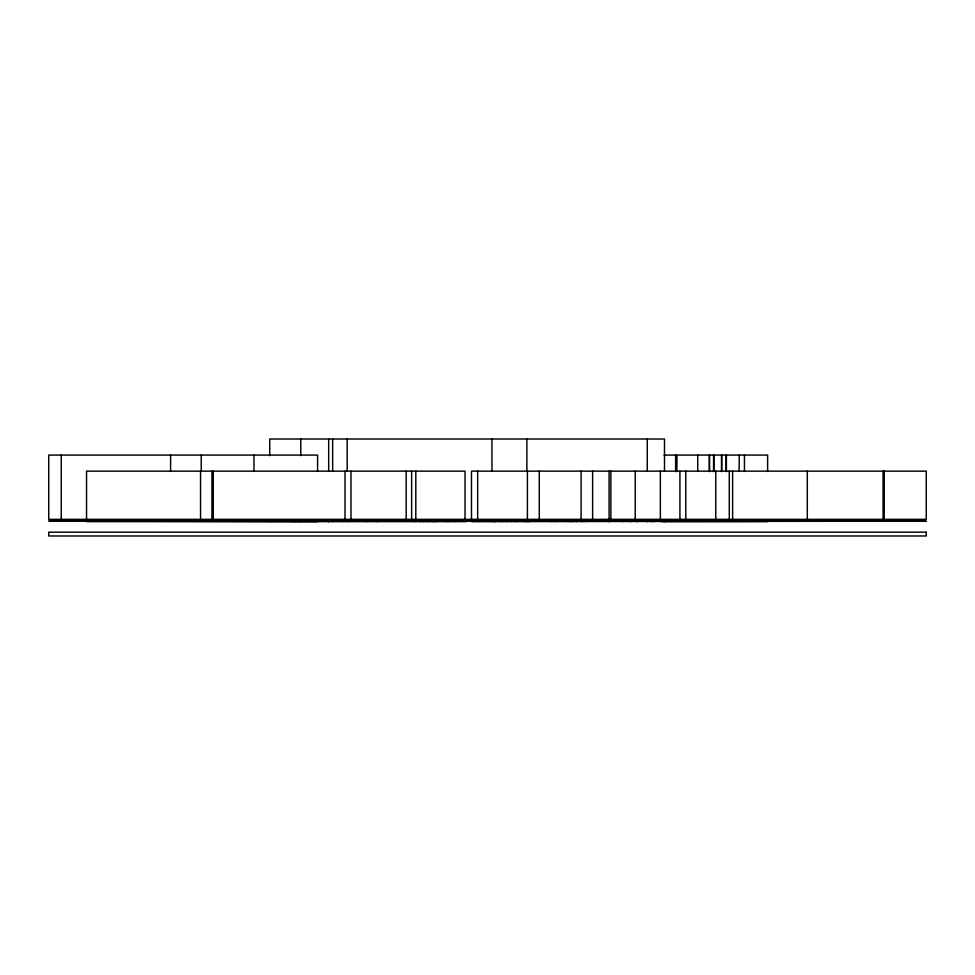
<?xml version="1.0" encoding="UTF-8"?>
<svg xmlns="http://www.w3.org/2000/svg" width="975" height="975" viewBox="0 0 975 975"><rect width="100%" height="100%" fill="white"/><g stroke="black" fill="none" stroke-linecap="round" stroke-linejoin="round"><path stroke-width="1.46" d="M664.024 455.081L767.618 455.081L767.618 471.522M884.227 471.144L884.227 519.346M883.082 471.144L883.082 519.346M807.3 471.144L807.3 519.346M767.618 521.637L661.245 521.637M744.449 455.081L744.449 471.522M739.257 455.081L739.111 471.522M732.615 471.144L732.615 519.346M729.276 471.144L729.276 519.346M726.387 455.081L726.387 471.522M726.131 455.081L726.131 471.522M721.732 455.081L721.732 471.522M721.512 455.081L721.512 471.522M715.784 471.144L715.784 519.346M713.895 455.081L713.895 471.522M713.578 455.081L713.578 471.522M709.568 455.081L709.568 471.522M709.288 455.081L709.288 471.522M697.734 455.081L697.734 471.522M685.803 471.144L685.803 519.346M679.916 471.144L679.916 519.346M675.626 455.081L675.626 471.522M664.499 470.84L664.499 439.018L269.734 439.018L269.734 455.691M664.499 521.637L664.499 520.882L269.734 520.882L269.734 521.637M660.355 471.144L660.355 519.346M654.591 520.882L654.457 521.637M653.274 520.882L653.274 521.637M651.556 520.882L651.556 521.637M651.166 520.882L651.166 521.637M647.266 439.018L647.266 470.84M647.266 520.882L647.266 521.637M647.01 520.882L647.01 521.637M637.711 520.882L637.711 521.637M636.322 520.882L636.322 521.637M635.237 471.144L635.237 519.346M631.386 520.882L631.386 521.637M629.777 520.882L629.777 521.637M623.659 520.882L623.659 521.637M610.874 471.144L610.874 519.346M609.46 520.882L609.46 521.637M609.07 471.144L609.07 519.346M608.424 520.882L608.424 521.637M592.617 471.144L592.617 519.346M585.817 520.882L585.817 521.637M582.489 520.882L582.489 521.637M582.026 520.882L582.026 521.637M581.1 471.144L581.1 519.346M576.591 520.882L576.591 521.637M573.909 520.882L573.909 521.637M571.508 520.882L571.508 521.637M570.899 520.882L570.899 521.637M568.218 520.882L568.218 521.637M565.11 520.882L565.11 521.637M556.591 520.882L556.591 521.637M553.946 520.882L553.946 521.637M551.618 520.882L551.618 521.637M539.26 471.144L539.26 519.346M529.839 520.882L529.839 521.637M528.657 520.882L528.657 521.637M527.414 471.144L527.414 519.346M526.866 439.018L526.866 470.84M526.866 520.882L526.866 521.637M525.939 520.882L525.939 521.637M523.404 520.882L523.404 521.637M516.933 520.882L516.933 521.637M514.812 520.882L514.812 521.637M510.985 520.882L510.985 521.637M506.232 520.882L506.232 521.637M502.332 520.882L502.332 521.637M500.114 520.882L500.114 521.637M495.068 520.882L495.068 521.637M494.825 520.882L494.825 521.637M493.825 520.882L493.825 521.637M491.961 439.018L491.961 470.84M491.961 520.882L491.961 521.637M488.097 520.882L488.097 521.637M481.882 520.882L481.882 521.637M478.835 520.882L478.835 521.637M477.653 471.144L477.653 519.346M473.935 520.882L473.935 521.637M471.498 519.346L471.498 471.144L926.25 471.144L926.25 519.346L48.75 519.346L48.75 455.081L317.594 455.081L317.594 471.522M471.498 521.637L926.25 521.186L48.75 521.028L317.594 521.637M466.525 520.882L466.562 521.637M465.672 520.882L465.672 521.637M465.026 519.346L465.026 471.144L86.543 471.144L86.543 519.346M465.026 521.637L86.543 521.637M454.618 520.882L454.618 521.637M449.402 520.882L449.402 521.637M446.392 520.882L446.392 521.637M436.349 520.882L436.349 521.637M434.448 520.882L434.448 521.637M432.949 520.882L432.949 521.637M427.586 520.882L427.586 521.637M423.686 520.882L423.686 521.637M420.176 520.882L420.176 521.637M415.813 471.144L415.813 519.346M414.351 520.882L414.351 521.637M411.633 471.144L411.633 519.346M406.185 471.144L406.185 519.346M376.716 520.882L376.716 521.637M366.49 520.882L366.49 521.637M350.976 471.144L350.976 519.346M347.173 439.018L347.173 470.84M347.173 520.882L347.173 521.637M345.004 471.144L345.004 519.346M341.811 520.882L341.811 521.637M332.658 439.018L332.658 470.84M332.658 520.882L332.658 521.637M328.685 439.018L328.685 470.84M328.685 520.882L328.685 521.637M328.429 520.882L328.429 521.637M300.788 439.018L300.788 455.691M300.788 520.882L300.788 521.637M294.633 520.882L294.633 521.637M253.963 455.081L253.963 471.522M213.257 471.144L213.257 519.346M211.941 471.144L211.941 519.346M201.24 455.081L201.24 471.522M200.545 471.144L200.545 519.346M170.588 455.081L170.588 471.522M61.254 455.081L61.254 519.346M926.25 532.167L48.75 532.167L48.75 535.982L926.25 535.982L926.25 532.167M676.626 471.522L676.626 455.081L676.492 471.522"/></g></svg>
